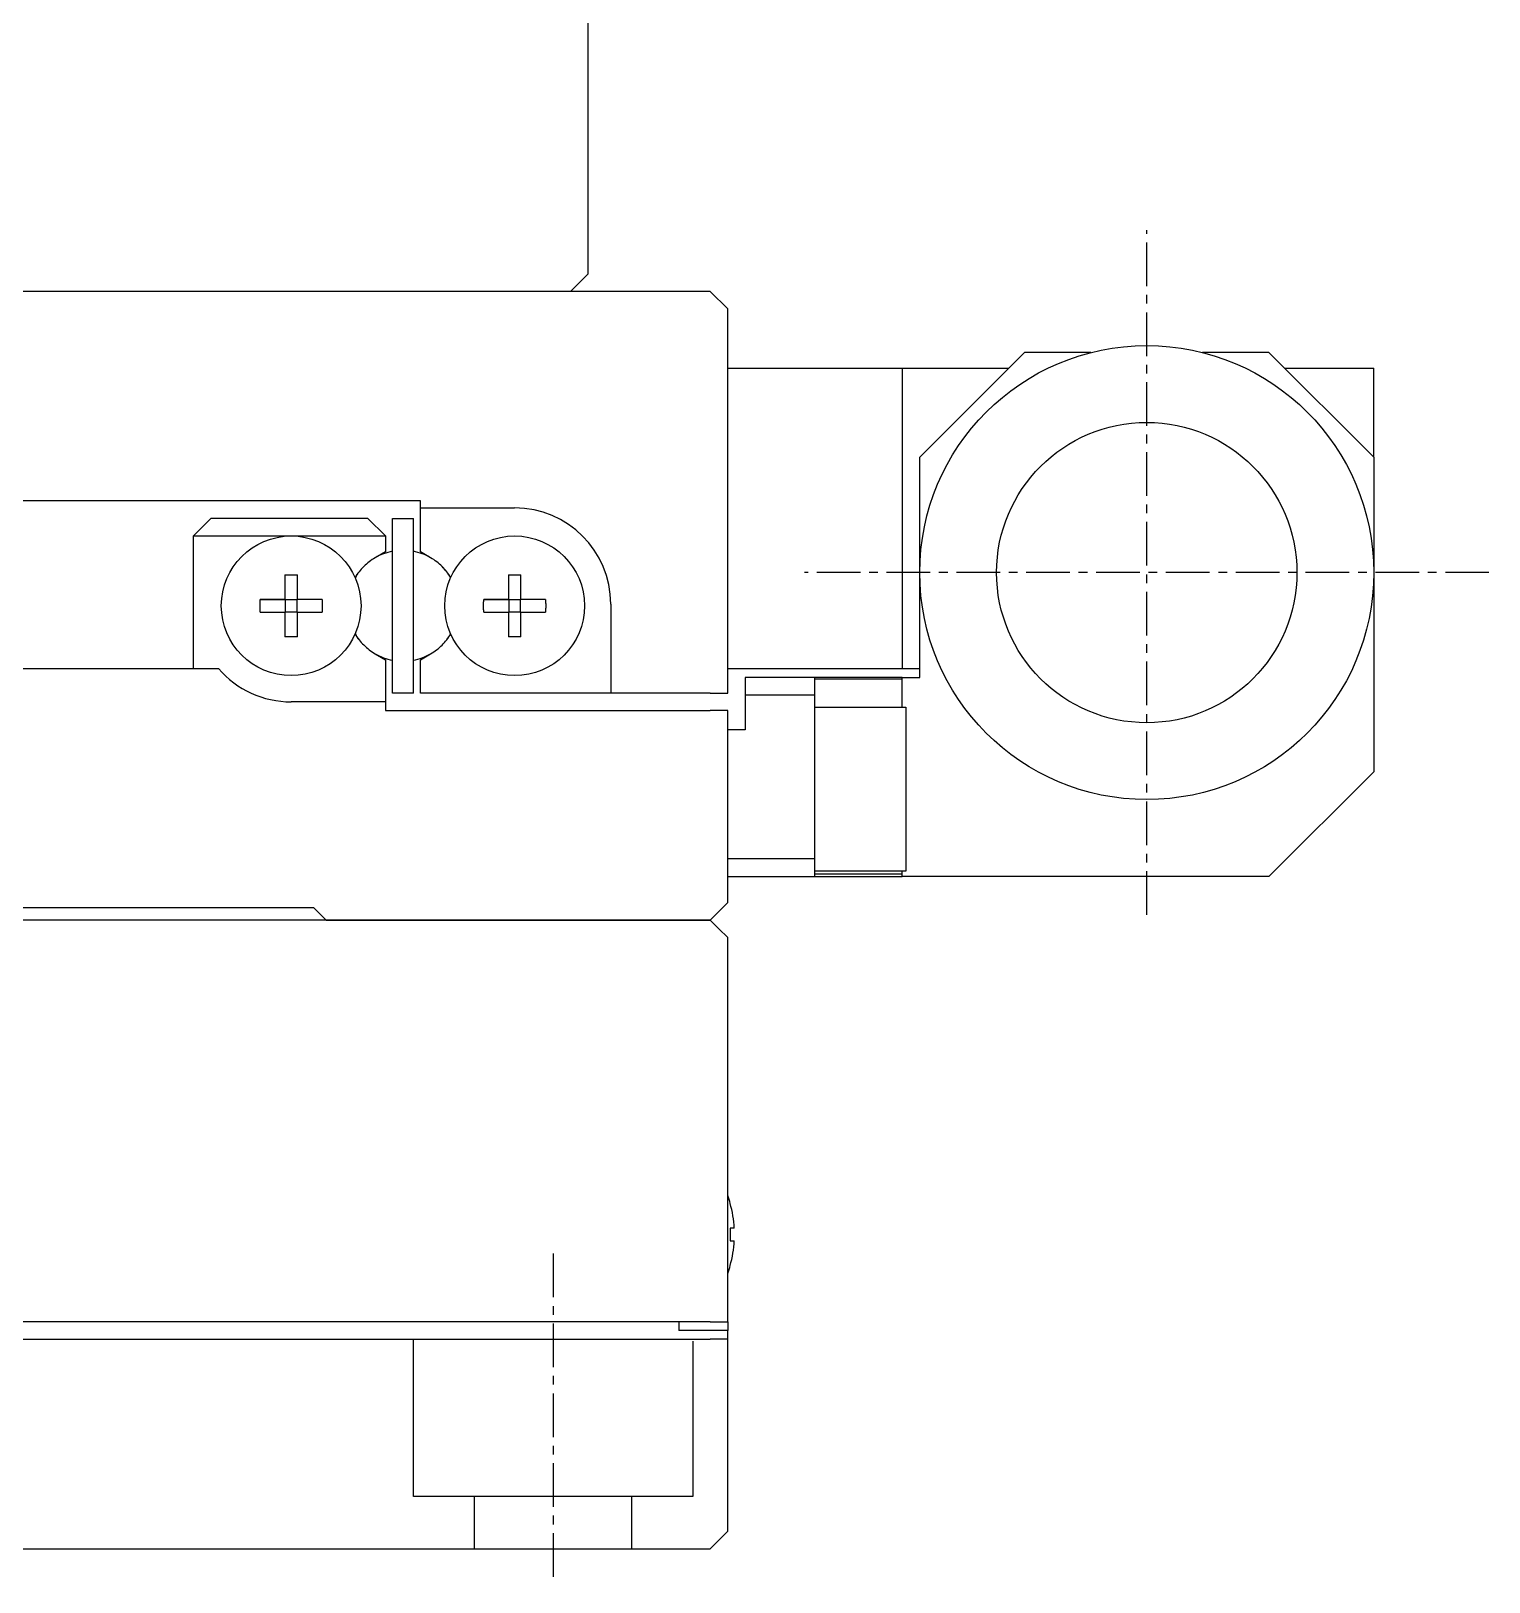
# Model space of a CAD drawing. Extents: x 79 to 327, y 129 to 372.
# Drawn here: x 142.32 to 184.07, y 178.06 to 222.47 of the extents above; entities that cross this region are included whole.
import ezdxf

# ---------------------------------------------------------------- set-up
doc = ezdxf.new("R2010")
doc.units = 0
doc.linetypes.add('CENTER', pattern=[2, 1.25, -0.25, 0.25, -0.25])
doc.layers.get('0').update_dxf_attribs({"linetype": 'CONTINUOUS'})
doc.layers.add('CENTER', color=1, linetype='CENTER')

msp = doc.modelspace()

# ---------------------------------------------------------------- linework, layer by layer
at = {"color": 7, "linetype": 'CONTINUOUS'}
for p, q in [((158.274, 215.51), (158.274, 239.51)), ((157.774, 215.01), (158.274, 215.51)), ((161.774, 215.01), (92.774, 215.01)), ((161.774, 215.01), (161.774, 215.01)), ((162.274, 214.51), (161.774, 215.01)), ((162.274, 203.51), (162.274, 214.51)), ((167.774, 210.26), (170.774, 213.26)), ((172.674, 213.26), (170.774, 213.26)), ((177.774, 213.26), (175.874, 213.26)), ((177.774, 213.26), (180.774, 210.26)), ((162.274, 212.81), (167.274, 212.81)), ((167.274, 212.81), (167.274, 204.21)), ((167.274, 212.81), (170.324, 212.81)), ((178.224, 212.81), (180.774, 212.81)), ((180.774, 210.26), (180.774, 212.81)), ((167.774, 206.96), (167.774, 210.26)), ((180.774, 210.26), (180.774, 206.96)), ((153.474, 209.01), (140.074, 209.01)), ((153.474, 208.81), (153.474, 209.01)), ((153.474, 208.81), (156.174, 208.81)), ((153.474, 207.554), (153.474, 208.81)), ((147.474, 208.51), (146.974, 208.01)), ((151.974, 208.51), (147.474, 208.51)), ((152.474, 208.01), (151.974, 208.51)), ((152.674, 203.51), (152.674, 208.51)), ((152.674, 208.51), (153.274, 208.51)), ((153.274, 203.51), (153.274, 208.51)), ((146.974, 204.21), (146.974, 208.01)), ((146.974, 208.01), (149.774, 208.01)), ((149.774, 208.01), (152.474, 208.01)), ((152.474, 208.01), (152.474, 207.554)), ((152.474, 207.554), (152.18, 207.384)), ((153.767, 207.384), (153.474, 207.554)), ((167.774, 203.96), (167.774, 206.96)), ((180.774, 206.96), (180.774, 201.26)), ((149.594, 206.896), (149.594, 206.19)), ((149.954, 206.19), (149.954, 206.896)), ((155.994, 206.896), (155.994, 206.19)), ((156.354, 206.19), (156.354, 206.896)), ((148.887, 206.19), (149.594, 206.19)), ((149.594, 206.19), (148.887, 206.19)), ((149.604, 206.179), (149.594, 206.19)), ((149.943, 206.179), (149.604, 206.179)), ((149.604, 206.179), (149.604, 205.84)), ((149.943, 206.179), (149.954, 206.19)), ((149.943, 205.84), (149.943, 206.179)), ((150.66, 206.19), (149.954, 206.19)), ((150.66, 206.19), (149.954, 206.19)), ((155.287, 206.19), (155.994, 206.19)), ((155.994, 206.19), (155.287, 206.19)), ((156.004, 206.179), (155.994, 206.19)), ((156.343, 206.179), (156.004, 206.179)), ((156.004, 206.179), (156.004, 205.84)), ((156.343, 206.179), (156.354, 206.19)), ((156.343, 205.84), (156.343, 206.179)), ((157.06, 206.19), (156.354, 206.19)), ((157.06, 206.19), (156.354, 206.19)), ((158.924, 206.06), (158.924, 203.51)), ((148.887, 205.83), (149.594, 205.83)), ((149.604, 205.84), (149.594, 205.83)), ((149.594, 205.83), (149.594, 205.123)), ((149.604, 205.84), (149.943, 205.84)), ((149.943, 205.84), (149.954, 205.83)), ((149.954, 205.123), (149.954, 205.83)), ((149.954, 205.83), (150.66, 205.83)), ((155.287, 205.83), (155.994, 205.83)), ((156.004, 205.84), (155.994, 205.83)), ((155.994, 205.83), (155.994, 205.123)), ((156.004, 205.84), (156.343, 205.84)), ((156.343, 205.84), (156.354, 205.83)), ((156.354, 205.123), (156.354, 205.83)), ((156.354, 205.83), (157.06, 205.83)), ((152.18, 204.635), (152.474, 204.465)), ((152.474, 204.465), (152.474, 203.26)), ((153.474, 204.465), (153.767, 204.635)), ((153.474, 203.51), (153.474, 204.465)), ((139.949, 204.21), (147.695, 204.21)), ((162.274, 204.21), (167.274, 204.21)), ((162.774, 203.96), (162.774, 203.46)), ((164.774, 203.96), (162.774, 203.96)), ((167.274, 203.96), (164.774, 203.96)), ((164.774, 203.46), (164.774, 203.96)), ((164.774, 203.919), (167.274, 203.919)), ((167.274, 204.21), (167.774, 204.21)), ((167.274, 203.96), (167.774, 203.96)), ((167.274, 203.919), (167.274, 203.96)), ((167.274, 203.11), (167.274, 203.919)), ((153.274, 203.51), (152.674, 203.51)), ((158.924, 203.51), (153.474, 203.51)), ((161.774, 203.51), (158.924, 203.51)), ((161.774, 203.51), (162.274, 203.51)), ((162.774, 203.46), (162.774, 202.46)), ((162.774, 203.46), (164.774, 203.46)), ((164.774, 198.76), (164.774, 203.46)), ((152.474, 203.26), (149.774, 203.26)), ((152.474, 203.26), (152.474, 203.01)), ((152.474, 203.01), (161.774, 203.01)), ((162.274, 203.01), (161.774, 203.01)), ((162.274, 197.51), (162.274, 203.01)), ((164.774, 203.11), (167.374, 203.11)), ((167.374, 203.11), (167.374, 198.41)), ((162.774, 202.46), (162.274, 202.46)), ((180.774, 201.26), (177.774, 198.26)), ((164.774, 198.76), (162.274, 198.76)), ((164.774, 198.26), (164.774, 198.76)), ((162.274, 198.26), (164.774, 198.26)), ((167.374, 198.41), (164.774, 198.41)), ((167.274, 198.329), (164.774, 198.329)), ((164.774, 198.26), (167.274, 198.26)), ((167.274, 198.329), (167.274, 198.41)), ((167.274, 198.26), (167.274, 198.329)), ((177.774, 198.26), (167.274, 198.26)), ((150.424, 197.36), (140.174, 197.36)), ((150.774, 197.01), (150.424, 197.36)), ((162.024, 197.26), (161.774, 197.01)), ((162.024, 197.26), (162.274, 197.51)), ((150.774, 197.01), (103.774, 197.01)), ((150.974, 197.01), (150.774, 197.01)), ((150.774, 197.01), (150.974, 197.01)), ((161.774, 197.01), (150.974, 197.01)), ((150.974, 197.01), (161.774, 197.01)), ((161.774, 197.01), (162.024, 196.76)), ((162.274, 196.51), (162.024, 196.76)), ((162.274, 194.31), (162.274, 196.51)), ((162.274, 185.51), (162.274, 194.31)), ((162.348, 188.898), (162.343, 188.896)), ((162.464, 188.19), (162.343, 188.19)), ((162.343, 187.83), (162.464, 187.83)), ((162.343, 187.123), (162.348, 187.121)), ((161.774, 185.51), (130.224, 185.51)), ((160.874, 185.51), (160.874, 185.26)), ((162.274, 185.26), (160.874, 185.26)), ((161.774, 185.51), (162.274, 185.51)), ((162.274, 185.51), (162.274, 185.26)), ((162.274, 185.01), (162.274, 185.26)), ((130.274, 185.01), (161.774, 185.01)), ((162.274, 185.01), (161.774, 185.01)), ((162.274, 184.31), (162.274, 185.01)), ((162.274, 179.51), (162.274, 184.31)), ((162.024, 179.26), (162.274, 179.51)), ((92.774, 179.01), (161.774, 179.01)), ((161.774, 179.01), (162.024, 179.26))]:
    msp.add_line(p, q, dxfattribs=at)
at = {"color": 3, "linetype": 'CONTINUOUS'}
for p, q in [((153.274, 180.51), (153.274, 185.01)), ((161.274, 184.959), (161.274, 180.51)), ((161.274, 180.51), (153.274, 180.51)), ((155.024, 179.01), (155.024, 180.51)), ((159.524, 180.51), (159.524, 179.01))]:
    msp.add_line(p, q, dxfattribs=at)
at = {"color": 7, "linetype": 'CONTINUOUS'}
for points in [[(149.593, 206.897, 0), (149.597, 206.897, 0), (149.599, 206.897, 0), (149.603, 206.897, 0), (149.605, 206.897, 0), (149.607, 206.897, 0), (149.611, 206.897, 0), (149.613, 206.897, 0), (149.617, 206.897, 0), (149.619, 206.897, 0), (149.621, 206.897, 0), (149.625, 206.897, 0), (149.627, 206.897, 0), (149.631, 206.897, 0), (149.633, 206.897, 0), (149.635, 206.897, 0), (149.639, 206.897, 0), (149.641, 206.897, 0), (149.645, 206.897, 0), (149.647, 206.897, 0), (149.649, 206.897, 0), (149.653, 206.897, 0), (149.655, 206.897, 0), (149.659, 206.897, 0), (149.661, 206.897, 0), (149.663, 206.897, 0), (149.667, 206.897, 0), (149.669, 206.897, 0), (149.673, 206.897, 0), (149.675, 206.899, 0), (149.679, 206.899, 0), (149.681, 206.899, 0), (149.683, 206.899, 0), (149.687, 206.899, 0), (149.689, 206.899, 0), (149.693, 206.899, 0), (149.695, 206.899, 0), (149.697, 206.899, 0), (149.701, 206.899, 0), (149.703, 206.899, 0), (149.707, 206.899, 0), (149.709, 206.899, 0), (149.711, 206.899, 0), (149.715, 206.899, 0), (149.717, 206.899, 0), (149.721, 206.899, 0), (149.723, 206.899, 0), (149.725, 206.899, 0), (149.729, 206.899, 0), (149.731, 206.899, 0), (149.735, 206.899, 0), (149.737, 206.899, 0), (149.739, 206.899, 0), (149.743, 206.899, 0), (149.745, 206.899, 0), (149.749, 206.899, 0), (149.751, 206.899, 0), (149.755, 206.899, 0), (149.757, 206.899, 0), (149.759, 206.899, 0), (149.763, 206.899, 0), (149.765, 206.899, 0), (149.769, 206.899, 0), (149.771, 206.899, 0), (149.773, 206.899, 0), (149.777, 206.899, 0), (149.779, 206.899, 0), (149.783, 206.899, 0), (149.785, 206.899, 0), (149.787, 206.899, 0), (149.791, 206.899, 0), (149.793, 206.899, 0), (149.797, 206.899, 0), (149.799, 206.899, 0), (149.801, 206.899, 0), (149.805, 206.899, 0), (149.807, 206.899, 0), (149.811, 206.899, 0), (149.813, 206.899, 0), (149.815, 206.899, 0), (149.819, 206.899, 0), (149.821, 206.899, 0), (149.825, 206.899, 0), (149.827, 206.899, 0), (149.831, 206.899, 0), (149.833, 206.899, 0), (149.835, 206.899, 0), (149.839, 206.899, 0), (149.841, 206.899, 0), (149.845, 206.899, 0), (149.847, 206.899, 0), (149.849, 206.899, 0), (149.853, 206.899, 0), (149.855, 206.899, 0), (149.859, 206.899, 0), (149.861, 206.899, 0), (149.863, 206.899, 0), (149.867, 206.899, 0), (149.869, 206.899, 0), (149.873, 206.899, 0), (149.875, 206.897, 0), (149.877, 206.897, 0), (149.881, 206.897, 0), (149.883, 206.897, 0), (149.887, 206.897, 0), (149.889, 206.897, 0), (149.891, 206.897, 0), (149.895, 206.897, 0), (149.897, 206.897, 0), (149.901, 206.897, 0), (149.903, 206.897, 0), (149.905, 206.897, 0), (149.909, 206.897, 0), (149.911, 206.897, 0), (149.915, 206.897, 0), (149.917, 206.897, 0), (149.921, 206.897, 0), (149.923, 206.897, 0), (149.925, 206.897, 0), (149.929, 206.897, 0), (149.931, 206.897, 0), (149.935, 206.897, 0), (149.937, 206.897, 0), (149.939, 206.897, 0), (149.943, 206.897, 0), (149.945, 206.897, 0), (149.949, 206.897, 0), (149.951, 206.897, 0), (149.953, 206.897, 0)], [(155.993, 206.897, 0), (155.997, 206.897, 0), (155.999, 206.897, 0), (156.003, 206.897, 0), (156.005, 206.897, 0), (156.007, 206.897, 0), (156.011, 206.897, 0), (156.013, 206.897, 0), (156.017, 206.897, 0), (156.019, 206.897, 0), (156.021, 206.897, 0), (156.025, 206.897, 0), (156.027, 206.897, 0), (156.031, 206.897, 0), (156.033, 206.897, 0), (156.035, 206.897, 0), (156.039, 206.897, 0), (156.041, 206.897, 0), (156.045, 206.897, 0), (156.047, 206.897, 0), (156.049, 206.897, 0), (156.053, 206.897, 0), (156.055, 206.897, 0), (156.059, 206.897, 0), (156.061, 206.897, 0), (156.063, 206.897, 0), (156.067, 206.897, 0), (156.069, 206.897, 0), (156.073, 206.897, 0), (156.075, 206.899, 0), (156.079, 206.899, 0), (156.081, 206.899, 0), (156.083, 206.899, 0), (156.087, 206.899, 0), (156.089, 206.899, 0), (156.093, 206.899, 0), (156.095, 206.899, 0), (156.097, 206.899, 0), (156.101, 206.899, 0), (156.103, 206.899, 0), (156.107, 206.899, 0), (156.109, 206.899, 0), (156.111, 206.899, 0), (156.115, 206.899, 0), (156.117, 206.899, 0), (156.121, 206.899, 0), (156.123, 206.899, 0), (156.125, 206.899, 0), (156.129, 206.899, 0), (156.131, 206.899, 0), (156.135, 206.899, 0), (156.137, 206.899, 0), (156.139, 206.899, 0), (156.143, 206.899, 0), (156.145, 206.899, 0), (156.149, 206.899, 0), (156.151, 206.899, 0), (156.155, 206.899, 0), (156.157, 206.899, 0), (156.159, 206.899, 0), (156.163, 206.899, 0), (156.165, 206.899, 0), (156.169, 206.899, 0), (156.171, 206.899, 0), (156.173, 206.899, 0), (156.177, 206.899, 0), (156.179, 206.899, 0), (156.183, 206.899, 0), (156.185, 206.899, 0), (156.187, 206.899, 0), (156.191, 206.899, 0), (156.193, 206.899, 0), (156.197, 206.899, 0), (156.199, 206.899, 0), (156.201, 206.899, 0), (156.205, 206.899, 0), (156.207, 206.899, 0), (156.211, 206.899, 0), (156.213, 206.899, 0), (156.215, 206.899, 0), (156.219, 206.899, 0), (156.221, 206.899, 0), (156.225, 206.899, 0), (156.227, 206.899, 0), (156.231, 206.899, 0), (156.233, 206.899, 0), (156.235, 206.899, 0), (156.239, 206.899, 0), (156.241, 206.899, 0), (156.245, 206.899, 0), (156.247, 206.899, 0), (156.249, 206.899, 0), (156.253, 206.899, 0), (156.255, 206.899, 0), (156.259, 206.899, 0), (156.261, 206.899, 0), (156.263, 206.899, 0), (156.267, 206.899, 0), (156.269, 206.899, 0), (156.273, 206.899, 0), (156.275, 206.897, 0), (156.277, 206.897, 0), (156.281, 206.897, 0), (156.283, 206.897, 0), (156.287, 206.897, 0), (156.289, 206.897, 0), (156.291, 206.897, 0), (156.295, 206.897, 0), (156.297, 206.897, 0), (156.301, 206.897, 0), (156.303, 206.897, 0), (156.305, 206.897, 0), (156.309, 206.897, 0), (156.311, 206.897, 0), (156.315, 206.897, 0), (156.317, 206.897, 0), (156.321, 206.897, 0), (156.323, 206.897, 0), (156.325, 206.897, 0), (156.329, 206.897, 0), (156.331, 206.897, 0), (156.335, 206.897, 0), (156.337, 206.897, 0), (156.339, 206.897, 0), (156.343, 206.897, 0), (156.345, 206.897, 0), (156.349, 206.897, 0), (156.351, 206.897, 0), (156.353, 206.897, 0)], [(148.887, 205.831, 0), (148.887, 205.833, 0), (148.887, 205.835, 0), (148.887, 205.839, 0), (148.887, 205.841, 0), (148.887, 205.845, 0), (148.887, 205.847, 0), (148.887, 205.849, 0), (148.887, 205.853, 0), (148.887, 205.855, 0), (148.887, 205.859, 0), (148.887, 205.861, 0), (148.887, 205.863, 0), (148.887, 205.867, 0), (148.887, 205.869, 0), (148.887, 205.873, 0), (148.887, 205.875, 0), (148.887, 205.877, 0), (148.887, 205.881, 0), (148.887, 205.883, 0), (148.887, 205.887, 0), (148.887, 205.889, 0), (148.887, 205.891, 0), (148.887, 205.895, 0), (148.885, 205.897, 0), (148.885, 205.901, 0), (148.885, 205.903, 0), (148.885, 205.905, 0), (148.885, 205.909, 0), (148.885, 205.911, 0), (148.885, 205.915, 0), (148.885, 205.917, 0), (148.885, 205.921, 0), (148.885, 205.923, 0), (148.885, 205.925, 0), (148.885, 205.929, 0), (148.885, 205.931, 0), (148.885, 205.935, 0), (148.885, 205.937, 0), (148.885, 205.939, 0), (148.885, 205.943, 0), (148.885, 205.945, 0), (148.885, 205.949, 0), (148.885, 205.951, 0), (148.885, 205.953, 0), (148.885, 205.957, 0), (148.885, 205.959, 0), (148.885, 205.963, 0), (148.885, 205.965, 0), (148.885, 205.967, 0), (148.885, 205.971, 0), (148.885, 205.973, 0), (148.885, 205.977, 0), (148.885, 205.979, 0), (148.885, 205.981, 0), (148.885, 205.985, 0), (148.885, 205.987, 0), (148.885, 205.991, 0), (148.885, 205.993, 0), (148.885, 205.997, 0), (148.885, 205.999, 0), (148.885, 206.001, 0), (148.885, 206.005, 0), (148.885, 206.007, 0), (148.885, 206.011, 0), (148.885, 206.013, 0), (148.885, 206.015, 0), (148.885, 206.019, 0), (148.885, 206.021, 0), (148.885, 206.025, 0), (148.885, 206.027, 0), (148.885, 206.029, 0), (148.885, 206.033, 0), (148.885, 206.035, 0), (148.885, 206.039, 0), (148.885, 206.041, 0), (148.885, 206.043, 0), (148.885, 206.047, 0), (148.885, 206.049, 0), (148.885, 206.053, 0), (148.885, 206.055, 0), (148.885, 206.057, 0), (148.885, 206.061, 0), (148.885, 206.063, 0), (148.885, 206.067, 0), (148.885, 206.069, 0), (148.885, 206.073, 0), (148.885, 206.075, 0), (148.885, 206.077, 0), (148.885, 206.081, 0), (148.885, 206.083, 0), (148.885, 206.087, 0), (148.885, 206.089, 0), (148.885, 206.091, 0), (148.885, 206.095, 0), (148.885, 206.097, 0), (148.885, 206.101, 0), (148.885, 206.103, 0), (148.885, 206.105, 0), (148.885, 206.109, 0), (148.885, 206.111, 0), (148.885, 206.115, 0), (148.885, 206.117, 0), (148.885, 206.119, 0), (148.885, 206.123, 0), (148.887, 206.125, 0), (148.887, 206.129, 0), (148.887, 206.131, 0), (148.887, 206.133, 0), (148.887, 206.137, 0), (148.887, 206.139, 0), (148.887, 206.143, 0), (148.887, 206.145, 0), (148.887, 206.147, 0), (148.887, 206.151, 0), (148.887, 206.153, 0), (148.887, 206.157, 0), (148.887, 206.159, 0), (148.887, 206.161, 0), (148.887, 206.165, 0), (148.887, 206.167, 0), (148.887, 206.171, 0), (148.887, 206.173, 0), (148.887, 206.177, 0), (148.887, 206.179, 0), (148.887, 206.181, 0), (148.887, 206.185, 0), (148.887, 206.187, 0), (148.887, 206.191, 0)], [(150.661, 206.191, 0), (150.661, 206.187, 0), (150.661, 206.185, 0), (150.661, 206.181, 0), (150.661, 206.179, 0), (150.661, 206.177, 0), (150.661, 206.173, 0), (150.661, 206.171, 0), (150.661, 206.167, 0), (150.661, 206.165, 0), (150.661, 206.161, 0), (150.661, 206.159, 0), (150.661, 206.157, 0), (150.661, 206.153, 0), (150.661, 206.151, 0), (150.661, 206.147, 0), (150.661, 206.145, 0), (150.661, 206.143, 0), (150.661, 206.139, 0), (150.661, 206.137, 0), (150.661, 206.133, 0), (150.661, 206.131, 0), (150.661, 206.129, 0), (150.661, 206.125, 0), (150.661, 206.123, 0), (150.661, 206.119, 0), (150.661, 206.117, 0), (150.661, 206.115, 0), (150.661, 206.111, 0), (150.661, 206.109, 0), (150.661, 206.105, 0), (150.661, 206.103, 0), (150.661, 206.101, 0), (150.661, 206.097, 0), (150.661, 206.095, 0), (150.661, 206.091, 0), (150.661, 206.089, 0), (150.661, 206.087, 0), (150.661, 206.083, 0), (150.661, 206.081, 0), (150.663, 206.077, 0), (150.663, 206.075, 0), (150.663, 206.073, 0), (150.663, 206.069, 0), (150.663, 206.067, 0), (150.663, 206.063, 0), (150.663, 206.061, 0), (150.663, 206.057, 0), (150.663, 206.055, 0), (150.663, 206.053, 0), (150.663, 206.049, 0), (150.663, 206.047, 0), (150.663, 206.043, 0), (150.663, 206.041, 0), (150.663, 206.039, 0), (150.663, 206.035, 0), (150.663, 206.033, 0), (150.663, 206.029, 0), (150.663, 206.027, 0), (150.663, 206.025, 0), (150.663, 206.021, 0), (150.663, 206.019, 0), (150.663, 206.015, 0), (150.663, 206.013, 0), (150.663, 206.011, 0), (150.663, 206.007, 0), (150.663, 206.005, 0), (150.663, 206.001, 0), (150.663, 205.999, 0), (150.663, 205.997, 0), (150.663, 205.993, 0), (150.663, 205.991, 0), (150.663, 205.987, 0), (150.663, 205.985, 0), (150.663, 205.981, 0), (150.663, 205.979, 0), (150.663, 205.977, 0), (150.663, 205.973, 0), (150.663, 205.971, 0), (150.663, 205.967, 0), (150.663, 205.965, 0), (150.663, 205.963, 0), (150.663, 205.959, 0), (150.663, 205.957, 0), (150.663, 205.953, 0), (150.663, 205.951, 0), (150.663, 205.949, 0), (150.663, 205.945, 0), (150.663, 205.943, 0), (150.661, 205.939, 0), (150.661, 205.937, 0), (150.661, 205.935, 0), (150.661, 205.931, 0), (150.661, 205.929, 0), (150.661, 205.925, 0), (150.661, 205.923, 0), (150.661, 205.921, 0), (150.661, 205.917, 0), (150.661, 205.915, 0), (150.661, 205.911, 0), (150.661, 205.909, 0), (150.661, 205.905, 0), (150.661, 205.903, 0), (150.661, 205.901, 0), (150.661, 205.897, 0), (150.661, 205.895, 0), (150.661, 205.891, 0), (150.661, 205.889, 0), (150.661, 205.887, 0), (150.661, 205.883, 0), (150.661, 205.881, 0), (150.661, 205.877, 0), (150.661, 205.875, 0), (150.661, 205.873, 0), (150.661, 205.869, 0), (150.661, 205.867, 0), (150.661, 205.863, 0), (150.661, 205.861, 0), (150.661, 205.859, 0), (150.661, 205.855, 0), (150.661, 205.853, 0), (150.661, 205.849, 0), (150.661, 205.847, 0), (150.661, 205.845, 0), (150.661, 205.841, 0), (150.661, 205.839, 0), (150.661, 205.835, 0), (150.661, 205.833, 0), (150.661, 205.831, 0)], [(155.287, 205.831, 0), (155.287, 205.833, 0), (155.287, 205.835, 0), (155.287, 205.839, 0), (155.287, 205.841, 0), (155.287, 205.845, 0), (155.287, 205.847, 0), (155.287, 205.849, 0), (155.287, 205.853, 0), (155.287, 205.855, 0), (155.287, 205.859, 0), (155.287, 205.861, 0), (155.287, 205.863, 0), (155.287, 205.867, 0), (155.287, 205.869, 0), (155.287, 205.873, 0), (155.287, 205.875, 0), (155.287, 205.877, 0), (155.287, 205.881, 0), (155.287, 205.883, 0), (155.287, 205.887, 0), (155.287, 205.889, 0), (155.287, 205.891, 0), (155.287, 205.895, 0), (155.285, 205.897, 0), (155.285, 205.901, 0), (155.285, 205.903, 0), (155.285, 205.905, 0), (155.285, 205.909, 0), (155.285, 205.911, 0), (155.285, 205.915, 0), (155.285, 205.917, 0), (155.285, 205.921, 0), (155.285, 205.923, 0), (155.285, 205.925, 0), (155.285, 205.929, 0), (155.285, 205.931, 0), (155.285, 205.935, 0), (155.285, 205.937, 0), (155.285, 205.939, 0), (155.285, 205.943, 0), (155.285, 205.945, 0), (155.285, 205.949, 0), (155.285, 205.951, 0), (155.285, 205.953, 0), (155.285, 205.957, 0), (155.285, 205.959, 0), (155.285, 205.963, 0), (155.285, 205.965, 0), (155.285, 205.967, 0), (155.285, 205.971, 0), (155.285, 205.973, 0), (155.285, 205.977, 0), (155.285, 205.979, 0), (155.285, 205.981, 0), (155.285, 205.985, 0), (155.285, 205.987, 0), (155.285, 205.991, 0), (155.285, 205.993, 0), (155.285, 205.997, 0), (155.285, 205.999, 0), (155.285, 206.001, 0), (155.285, 206.005, 0), (155.285, 206.007, 0), (155.285, 206.011, 0), (155.285, 206.013, 0), (155.285, 206.015, 0), (155.285, 206.019, 0), (155.285, 206.021, 0), (155.285, 206.025, 0), (155.285, 206.027, 0), (155.285, 206.029, 0), (155.285, 206.033, 0), (155.285, 206.035, 0), (155.285, 206.039, 0), (155.285, 206.041, 0), (155.285, 206.043, 0), (155.285, 206.047, 0), (155.285, 206.049, 0), (155.285, 206.053, 0), (155.285, 206.055, 0), (155.285, 206.057, 0), (155.285, 206.061, 0), (155.285, 206.063, 0), (155.285, 206.067, 0), (155.285, 206.069, 0), (155.285, 206.073, 0), (155.285, 206.075, 0), (155.285, 206.077, 0), (155.285, 206.081, 0), (155.285, 206.083, 0), (155.285, 206.087, 0), (155.285, 206.089, 0), (155.285, 206.091, 0), (155.285, 206.095, 0), (155.285, 206.097, 0), (155.285, 206.101, 0), (155.285, 206.103, 0), (155.285, 206.105, 0), (155.285, 206.109, 0), (155.285, 206.111, 0), (155.285, 206.115, 0), (155.285, 206.117, 0), (155.285, 206.119, 0), (155.285, 206.123, 0), (155.287, 206.125, 0), (155.287, 206.129, 0), (155.287, 206.131, 0), (155.287, 206.133, 0), (155.287, 206.137, 0), (155.287, 206.139, 0), (155.287, 206.143, 0), (155.287, 206.145, 0), (155.287, 206.147, 0), (155.287, 206.151, 0), (155.287, 206.153, 0), (155.287, 206.157, 0), (155.287, 206.159, 0), (155.287, 206.161, 0), (155.287, 206.165, 0), (155.287, 206.167, 0), (155.287, 206.171, 0), (155.287, 206.173, 0), (155.287, 206.177, 0), (155.287, 206.179, 0), (155.287, 206.181, 0), (155.287, 206.185, 0), (155.287, 206.187, 0), (155.287, 206.191, 0)], [(157.061, 206.191, 0), (157.061, 206.187, 0), (157.061, 206.185, 0), (157.061, 206.181, 0), (157.061, 206.179, 0), (157.061, 206.177, 0), (157.061, 206.173, 0), (157.061, 206.171, 0), (157.061, 206.167, 0), (157.061, 206.165, 0), (157.061, 206.161, 0), (157.061, 206.159, 0), (157.061, 206.157, 0), (157.061, 206.153, 0), (157.061, 206.151, 0), (157.061, 206.147, 0), (157.061, 206.145, 0), (157.061, 206.143, 0), (157.061, 206.139, 0), (157.061, 206.137, 0), (157.061, 206.133, 0), (157.061, 206.131, 0), (157.061, 206.129, 0), (157.061, 206.125, 0), (157.061, 206.123, 0), (157.061, 206.119, 0), (157.061, 206.117, 0), (157.061, 206.115, 0), (157.061, 206.111, 0), (157.061, 206.109, 0), (157.061, 206.105, 0), (157.061, 206.103, 0), (157.061, 206.101, 0), (157.061, 206.097, 0), (157.061, 206.095, 0), (157.061, 206.091, 0), (157.061, 206.089, 0), (157.061, 206.087, 0), (157.061, 206.083, 0), (157.061, 206.081, 0), (157.063, 206.077, 0), (157.063, 206.075, 0), (157.063, 206.073, 0), (157.063, 206.069, 0), (157.063, 206.067, 0), (157.063, 206.063, 0), (157.063, 206.061, 0), (157.063, 206.057, 0), (157.063, 206.055, 0), (157.063, 206.053, 0), (157.063, 206.049, 0), (157.063, 206.047, 0), (157.063, 206.043, 0), (157.063, 206.041, 0), (157.063, 206.039, 0), (157.063, 206.035, 0), (157.063, 206.033, 0), (157.063, 206.029, 0), (157.063, 206.027, 0), (157.063, 206.025, 0), (157.063, 206.021, 0), (157.063, 206.019, 0), (157.063, 206.015, 0), (157.063, 206.013, 0), (157.063, 206.011, 0), (157.063, 206.007, 0), (157.063, 206.005, 0), (157.063, 206.001, 0), (157.063, 205.999, 0), (157.063, 205.997, 0), (157.063, 205.993, 0), (157.063, 205.991, 0), (157.063, 205.987, 0), (157.063, 205.985, 0), (157.063, 205.981, 0), (157.063, 205.979, 0), (157.063, 205.977, 0), (157.063, 205.973, 0), (157.063, 205.971, 0), (157.063, 205.967, 0), (157.063, 205.965, 0), (157.063, 205.963, 0), (157.063, 205.959, 0), (157.063, 205.957, 0), (157.063, 205.953, 0), (157.063, 205.951, 0), (157.063, 205.949, 0), (157.063, 205.945, 0), (157.063, 205.943, 0), (157.061, 205.939, 0), (157.061, 205.937, 0), (157.061, 205.935, 0), (157.061, 205.931, 0), (157.061, 205.929, 0), (157.061, 205.925, 0), (157.061, 205.923, 0), (157.061, 205.921, 0), (157.061, 205.917, 0), (157.061, 205.915, 0), (157.061, 205.911, 0), (157.061, 205.909, 0), (157.061, 205.905, 0), (157.061, 205.903, 0), (157.061, 205.901, 0), (157.061, 205.897, 0), (157.061, 205.895, 0), (157.061, 205.891, 0), (157.061, 205.889, 0), (157.061, 205.887, 0), (157.061, 205.883, 0), (157.061, 205.881, 0), (157.061, 205.877, 0), (157.061, 205.875, 0), (157.061, 205.873, 0), (157.061, 205.869, 0), (157.061, 205.867, 0), (157.061, 205.863, 0), (157.061, 205.861, 0), (157.061, 205.859, 0), (157.061, 205.855, 0), (157.061, 205.853, 0), (157.061, 205.849, 0), (157.061, 205.847, 0), (157.061, 205.845, 0), (157.061, 205.841, 0), (157.061, 205.839, 0), (157.061, 205.835, 0), (157.061, 205.833, 0), (157.061, 205.831, 0)], [(149.953, 205.123, 0), (149.951, 205.123, 0), (149.949, 205.123, 0), (149.945, 205.123, 0), (149.943, 205.123, 0), (149.939, 205.123, 0), (149.937, 205.123, 0), (149.935, 205.123, 0), (149.931, 205.123, 0), (149.929, 205.123, 0), (149.925, 205.123, 0), (149.923, 205.123, 0), (149.921, 205.123, 0), (149.917, 205.123, 0), (149.915, 205.123, 0), (149.911, 205.123, 0), (149.909, 205.123, 0), (149.905, 205.123, 0), (149.903, 205.123, 0), (149.901, 205.123, 0), (149.897, 205.123, 0), (149.895, 205.123, 0), (149.891, 205.123, 0), (149.889, 205.123, 0), (149.887, 205.123, 0), (149.883, 205.123, 0), (149.881, 205.123, 0), (149.877, 205.123, 0), (149.875, 205.123, 0), (149.873, 205.123, 0), (149.869, 205.123, 0), (149.867, 205.123, 0), (149.863, 205.123, 0), (149.861, 205.123, 0), (149.859, 205.121, 0), (149.855, 205.121, 0), (149.853, 205.121, 0), (149.849, 205.121, 0), (149.847, 205.121, 0), (149.845, 205.121, 0), (149.841, 205.121, 0), (149.839, 205.121, 0), (149.835, 205.121, 0), (149.833, 205.121, 0), (149.831, 205.121, 0), (149.827, 205.121, 0), (149.825, 205.121, 0), (149.821, 205.121, 0), (149.819, 205.121, 0), (149.815, 205.121, 0), (149.813, 205.121, 0), (149.811, 205.121, 0), (149.807, 205.121, 0), (149.805, 205.121, 0), (149.801, 205.121, 0), (149.799, 205.121, 0), (149.797, 205.121, 0), (149.793, 205.121, 0), (149.791, 205.121, 0), (149.787, 205.121, 0), (149.785, 205.121, 0), (149.783, 205.121, 0), (149.779, 205.121, 0), (149.777, 205.121, 0), (149.773, 205.121, 0), (149.771, 205.121, 0), (149.769, 205.121, 0), (149.765, 205.121, 0), (149.763, 205.121, 0), (149.759, 205.121, 0), (149.757, 205.121, 0), (149.755, 205.121, 0), (149.751, 205.121, 0), (149.749, 205.121, 0), (149.745, 205.121, 0), (149.743, 205.121, 0), (149.739, 205.121, 0), (149.737, 205.121, 0), (149.735, 205.121, 0), (149.731, 205.121, 0), (149.729, 205.121, 0), (149.725, 205.121, 0), (149.723, 205.121, 0), (149.721, 205.121, 0), (149.717, 205.121, 0), (149.715, 205.121, 0), (149.711, 205.121, 0), (149.709, 205.121, 0), (149.707, 205.121, 0), (149.703, 205.121, 0), (149.701, 205.121, 0), (149.697, 205.121, 0), (149.695, 205.121, 0), (149.693, 205.121, 0), (149.689, 205.121, 0), (149.687, 205.123, 0), (149.683, 205.123, 0), (149.681, 205.123, 0), (149.679, 205.123, 0), (149.675, 205.123, 0), (149.673, 205.123, 0), (149.669, 205.123, 0), (149.667, 205.123, 0), (149.663, 205.123, 0), (149.661, 205.123, 0), (149.659, 205.123, 0), (149.655, 205.123, 0), (149.653, 205.123, 0), (149.649, 205.123, 0), (149.647, 205.123, 0), (149.645, 205.123, 0), (149.641, 205.123, 0), (149.639, 205.123, 0), (149.635, 205.123, 0), (149.633, 205.123, 0), (149.631, 205.123, 0), (149.627, 205.123, 0), (149.625, 205.123, 0), (149.621, 205.123, 0), (149.619, 205.123, 0), (149.617, 205.123, 0), (149.613, 205.123, 0), (149.611, 205.123, 0), (149.607, 205.123, 0), (149.605, 205.123, 0), (149.603, 205.123, 0), (149.599, 205.123, 0), (149.597, 205.123, 0), (149.593, 205.123, 0)], [(156.353, 205.123, 0), (156.351, 205.123, 0), (156.349, 205.123, 0), (156.345, 205.123, 0), (156.343, 205.123, 0), (156.339, 205.123, 0), (156.337, 205.123, 0), (156.335, 205.123, 0), (156.331, 205.123, 0), (156.329, 205.123, 0), (156.325, 205.123, 0), (156.323, 205.123, 0), (156.321, 205.123, 0), (156.317, 205.123, 0), (156.315, 205.123, 0), (156.311, 205.123, 0), (156.309, 205.123, 0), (156.305, 205.123, 0), (156.303, 205.123, 0), (156.301, 205.123, 0), (156.297, 205.123, 0), (156.295, 205.123, 0), (156.291, 205.123, 0), (156.289, 205.123, 0), (156.287, 205.123, 0), (156.283, 205.123, 0), (156.281, 205.123, 0), (156.277, 205.123, 0), (156.275, 205.123, 0), (156.273, 205.123, 0), (156.269, 205.123, 0), (156.267, 205.123, 0), (156.263, 205.123, 0), (156.261, 205.123, 0), (156.259, 205.121, 0), (156.255, 205.121, 0), (156.253, 205.121, 0), (156.249, 205.121, 0), (156.247, 205.121, 0), (156.245, 205.121, 0), (156.241, 205.121, 0), (156.239, 205.121, 0), (156.235, 205.121, 0), (156.233, 205.121, 0), (156.231, 205.121, 0), (156.227, 205.121, 0), (156.225, 205.121, 0), (156.221, 205.121, 0), (156.219, 205.121, 0), (156.215, 205.121, 0), (156.213, 205.121, 0), (156.211, 205.121, 0), (156.207, 205.121, 0), (156.205, 205.121, 0), (156.201, 205.121, 0), (156.199, 205.121, 0), (156.197, 205.121, 0), (156.193, 205.121, 0), (156.191, 205.121, 0), (156.187, 205.121, 0), (156.185, 205.121, 0), (156.183, 205.121, 0), (156.179, 205.121, 0), (156.177, 205.121, 0), (156.173, 205.121, 0), (156.171, 205.121, 0), (156.169, 205.121, 0), (156.165, 205.121, 0), (156.163, 205.121, 0), (156.159, 205.121, 0), (156.157, 205.121, 0), (156.155, 205.121, 0), (156.151, 205.121, 0), (156.149, 205.121, 0), (156.145, 205.121, 0), (156.143, 205.121, 0), (156.139, 205.121, 0), (156.137, 205.121, 0), (156.135, 205.121, 0), (156.131, 205.121, 0), (156.129, 205.121, 0), (156.125, 205.121, 0), (156.123, 205.121, 0), (156.121, 205.121, 0), (156.117, 205.121, 0), (156.115, 205.121, 0), (156.111, 205.121, 0), (156.109, 205.121, 0), (156.107, 205.121, 0), (156.103, 205.121, 0), (156.101, 205.121, 0), (156.097, 205.121, 0), (156.095, 205.121, 0), (156.093, 205.121, 0), (156.089, 205.121, 0), (156.087, 205.123, 0), (156.083, 205.123, 0), (156.081, 205.123, 0), (156.079, 205.123, 0), (156.075, 205.123, 0), (156.073, 205.123, 0), (156.069, 205.123, 0), (156.067, 205.123, 0), (156.063, 205.123, 0), (156.061, 205.123, 0), (156.059, 205.123, 0), (156.055, 205.123, 0), (156.053, 205.123, 0), (156.049, 205.123, 0), (156.047, 205.123, 0), (156.045, 205.123, 0), (156.041, 205.123, 0), (156.039, 205.123, 0), (156.035, 205.123, 0), (156.033, 205.123, 0), (156.031, 205.123, 0), (156.027, 205.123, 0), (156.025, 205.123, 0), (156.021, 205.123, 0), (156.019, 205.123, 0), (156.017, 205.123, 0), (156.013, 205.123, 0), (156.011, 205.123, 0), (156.007, 205.123, 0), (156.005, 205.123, 0), (156.003, 205.123, 0), (155.999, 205.123, 0), (155.997, 205.123, 0), (155.993, 205.123, 0)], [(162.343, 188.19, 0), (162.343, 188.187, 0), (162.343, 188.184, 0), (162.343, 188.181, 0), (162.343, 188.178, 0), (162.343, 188.176, 0), (162.345, 188.173, 0), (162.345, 188.17, 0), (162.345, 188.167, 0), (162.345, 188.164, 0), (162.345, 188.162, 0), (162.345, 188.159, 0), (162.345, 188.156, 0), (162.345, 188.153, 0), (162.345, 188.15, 0), (162.345, 188.148, 0), (162.345, 188.145, 0), (162.345, 188.142, 0), (162.345, 188.139, 0), (162.345, 188.136, 0), (162.345, 188.133, 0), (162.345, 188.131, 0), (162.345, 188.128, 0), (162.345, 188.125, 0), (162.347, 188.122, 0), (162.347, 188.119, 0), (162.347, 188.117, 0), (162.347, 188.114, 0), (162.347, 188.111, 0), (162.347, 188.108, 0), (162.347, 188.105, 0), (162.347, 188.103, 0), (162.347, 188.1, 0), (162.347, 188.097, 0), (162.347, 188.094, 0), (162.347, 188.091, 0), (162.347, 188.088, 0), (162.347, 188.086, 0), (162.347, 188.083, 0), (162.347, 188.08, 0), (162.347, 188.077, 0), (162.347, 188.074, 0), (162.347, 188.072, 0), (162.347, 188.069, 0), (162.347, 188.066, 0), (162.347, 188.063, 0), (162.347, 188.06, 0), (162.347, 188.058, 0), (162.347, 188.055, 0), (162.347, 188.052, 0), (162.347, 188.049, 0), (162.347, 188.046, 0), (162.347, 188.043, 0), (162.347, 188.041, 0), (162.347, 188.038, 0), (162.347, 188.035, 0), (162.347, 188.032, 0), (162.347, 188.029, 0), (162.347, 188.027, 0), (162.347, 188.024, 0), (162.347, 188.021, 0), (162.347, 188.018, 0), (162.347, 188.015, 0), (162.347, 188.013, 0), (162.347, 188.01, 0), (162.347, 188.007, 0), (162.347, 188.004, 0), (162.347, 188.001, 0), (162.347, 187.998, 0), (162.347, 187.996, 0), (162.347, 187.993, 0), (162.347, 187.99, 0), (162.347, 187.987, 0), (162.347, 187.984, 0), (162.347, 187.982, 0), (162.347, 187.979, 0), (162.347, 187.976, 0), (162.347, 187.973, 0), (162.347, 187.97, 0), (162.347, 187.967, 0), (162.347, 187.965, 0), (162.347, 187.962, 0), (162.347, 187.959, 0), (162.347, 187.956, 0), (162.347, 187.953, 0), (162.347, 187.951, 0), (162.347, 187.948, 0), (162.347, 187.945, 0), (162.347, 187.942, 0), (162.347, 187.939, 0), (162.347, 187.937, 0), (162.347, 187.934, 0), (162.347, 187.931, 0), (162.347, 187.928, 0), (162.347, 187.925, 0), (162.347, 187.922, 0), (162.347, 187.92, 0), (162.347, 187.917, 0), (162.347, 187.914, 0), (162.347, 187.911, 0), (162.347, 187.908, 0), (162.347, 187.906, 0), (162.347, 187.903, 0), (162.347, 187.9, 0), (162.347, 187.897, 0), (162.345, 187.894, 0), (162.345, 187.892, 0), (162.345, 187.889, 0), (162.345, 187.886, 0), (162.345, 187.883, 0), (162.345, 187.88, 0), (162.345, 187.877, 0), (162.345, 187.875, 0), (162.345, 187.872, 0), (162.345, 187.869, 0), (162.345, 187.866, 0), (162.345, 187.863, 0), (162.345, 187.861, 0), (162.345, 187.858, 0), (162.345, 187.855, 0), (162.345, 187.852, 0), (162.345, 187.849, 0), (162.345, 187.847, 0), (162.343, 187.844, 0), (162.343, 187.841, 0), (162.343, 187.838, 0), (162.343, 187.835, 0), (162.343, 187.833, 0), (162.343, 187.83, 0)]]:
    msp.add_polyline3d(points, dxfattribs=at)
for centre, radius in [((174.274, 206.96), 6.5), ((174.274, 206.96), 4.3), ((149.774, 206.01), 2), ((156.174, 206.01), 2)]:
    msp.add_circle(centre, radius, dxfattribs=at)
for centre, radius, start, end in [((156.174, 206.06), 2.75, 0, 90), ((152.974, 206.01), 1.588, 120, 135), ((152.974, 206.01), 1.588, 100.893, 120), ((152.974, 206.01), 1.588, 60, 79.1069), ((152.974, 206.01), 1.588, 45, 60), ((153.089, 205.895), 1.75, 134.9956, 148.1135), ((152.974, 206.01), 1.588, 135, 149.5667), ((152.974, 206.01), 1.588, 30.4332, 45), ((152.859, 205.895), 1.75, 31.8865, 45.0044), ((153.089, 206.125), 1.75, 211.8865, 225.0044), ((152.974, 206.01), 1.588, 210.4333, 225), ((152.859, 206.125), 1.75, 314.9095, 328.1135), ((152.974, 206.01), 1.588, 314.9523, 329.5668), ((152.974, 206.01), 1.588, 225, 240), ((152.974, 206.01), 1.588, 300, 314.9051), ((152.974, 206.01), 1.588, 240, 259.107), ((152.974, 206.01), 1.588, 280.8931, 300), ((149.774, 206.01), 2.75, 220.8852, 270), ((159.274, 188.01), 3.2, 16.1225, 20.3641), ((159.274, 188.01), 3.195, 3.2297, 16.1067), ((159.274, 188.01), 3.195, 343.8933, 356.7703), ((159.274, 188.01), 3.2, 339.6359, 343.8775)]:
    msp.add_arc(centre, radius, start, end, dxfattribs=at)
at = {"layer": 'CENTER', "color": 1, "linetype": 'CENTER'}
for p, q in [((174.274, 197.16), (174.274, 216.76)), ((184.074, 206.96), (164.474, 206.96)), ((157.274, 187.46), (157.274, 178.06))]:
    msp.add_line(p, q, dxfattribs=at)

doc.saveas('drawing.dxf')
